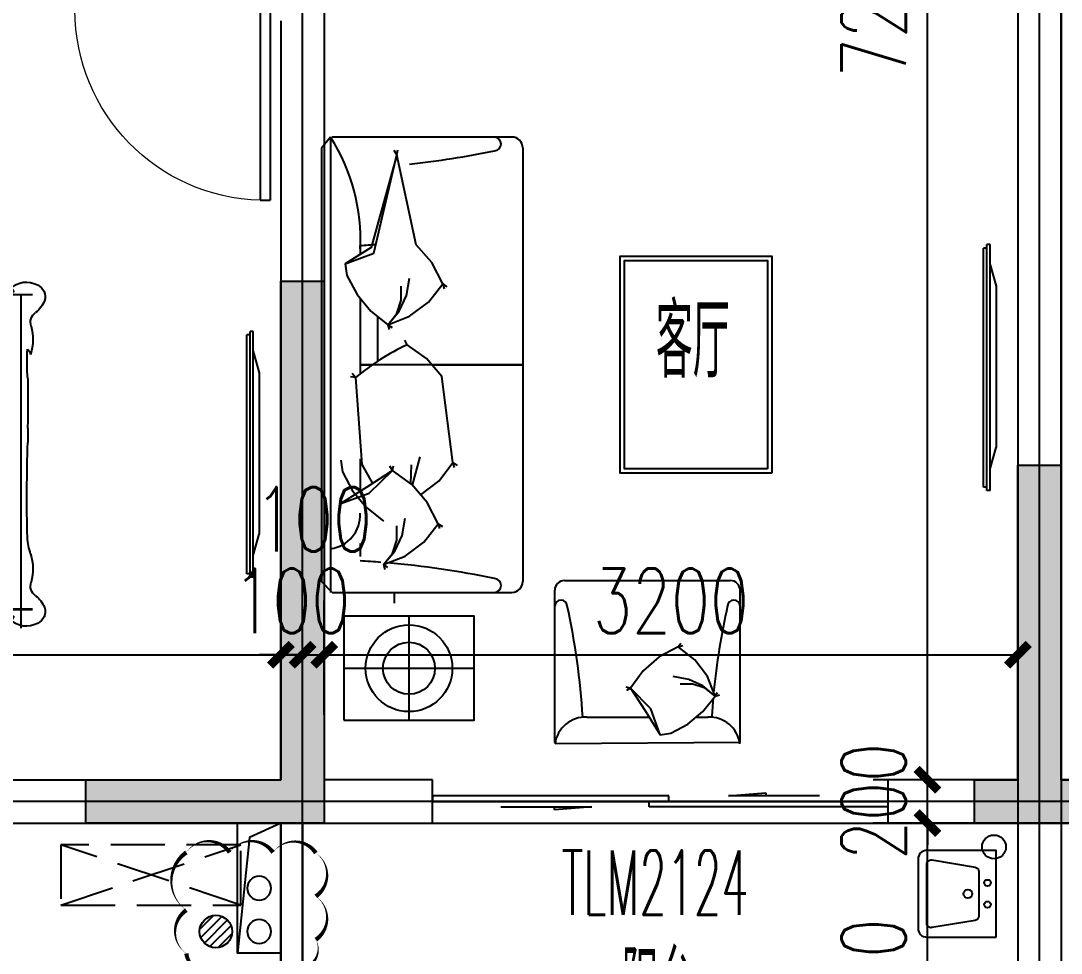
# Model space of a CAD drawing. Extents: x -129588 to 17450, y 1144 to 109436.
# Drawn here: x -42014 to -37214, y 15098 to 19398 of the extents above; entities that cross this region are included whole.
import ezdxf

# ---------------------------------------------------------------- set-up
doc = ezdxf.new("R2010")
doc.units = 0
doc.header["$LTSCALE"] = 1000
doc.header["$MEASUREMENT"] = 0
doc.linetypes.add('DASH', pattern=[0.35, 0.25, -0.1])
for name, color, linetype, plot in [('_S-PS(排水管)', 255, 'Continuous', False), ('A-area(算全面积)', 21, 'Continuous', False), ('A-area(算半面积)', 23, 'Continuous', False), ('A-FUR', 8, 'Continuous', False), ('Q20160530修改', 20, 'Continuous', False)]:
    doc.layers.add(name, color=color, linetype=linetype, plot=plot)
for name, color, linetype in [('_S-YS(雨水管)', 3, 'Continuous'), ('_S-空调立管', 7, 'Continuous'), ('A-Lvtry', 5, 'Continuous'), ('A-洞口', 105, 'Continuous'), ('A-空调室外机', 5, 'DASH'), ('A-第三道尺寸线', 105, 'Continuous'), ('DOTE', 16, 'Continuous'), ('NL', 5, 'Continuous'), ('PUB_HATCH', 8, 'Continuous'), ('PUB_TEXT', 7, 'Continuous'), ('WALL', 2, 'Continuous'), ('WINDOW', 4, 'Continuous'), ('WINDOW_TEXT', 7, 'Continuous'), ('剪力墙', 6, 'Continuous')]:
    doc.layers.add(name, color=color, linetype=linetype)
doc.styles.add('_TCH_DIM_T3', font='SIMPLEX.shx', dxfattribs={"width": 0.705882, "bigfont": 'GBCBIG.shx'})
doc.styles.add('_TCH_WINDOW', font='SIMPLEX.shx', dxfattribs={"width": 0.7, "height": 3.5, "bigfont": 'GBCBIG.shx'})
doc.styles.get("Standard").update_dxf_attribs({"font": 'gbenor.shx', "width": 0.7, "bigfont": 'gbcbig.shx'})
doc.dimstyles.new('_TCH_ARCH&&100', dxfattribs={"dimtxt": 297.5, "dimasz": 100, "dimexe": 250, "dimexo": 300, "dimgap": 100, "dimtad": 1, "dimdec": 0, "dimzin": 0, "dimdsep": 46, "dimtxsty": '_TCH_DIM_T3', "dimblk": 'ARCHTICK', "dimcen": 0.09, "dimclrt": 7, "dimazin": 2, "dimtfac": 1, "dimtdec": 0, "dimtix": 1, "dimtmove": 2, "dimatfit": 3, "dimfxl": 0, "dimtolj": 1, "dimtzin": 0, "dimarcsym": 0})

# ---------------------------------------------------------------- blocks, each defined once
blk = doc.blocks.new('jgjlq030328')
at = {"layer": 'PUB_HATCH'}
for points in [[(-287135, 10511.9), (-286935, 10511.9), (-286935, 8011.9), (-288035, 8011.9), (-288035, 8211.9), (-287135, 8211.9)], [(-283935, 8011.9), (-283935, 8211.9), (-283735, 8211.9), (-283735, 9661.9), (-283535, 9661.9), (-283535, 8211.9), (-283335, 8211.9), (-283335, 8011.9)]]:
    blk.add_hatch(color=256, dxfattribs=at).paths.add_polyline_path(points)
at = {"layer": '剪力墙'}
blk.add_lwpolyline([(-287135, 10511.9), (-286935, 10511.9), (-286935, 8011.9), (-288035, 8011.9), (-288035, 8211.9), (-287135, 8211.9)], close=True, dxfattribs=at)
for points in [[(-283935, 8011.9), (-283935, 8211.9), (-283735, 8211.9), (-283735, 9661.9), (-283535, 9661.9), (-283535, 8211.9), (-283335, 8211.9), (-283335, 8011.9), (-283935, 8011.9), (-283535, 8011.9)], [(-286935, 8211.9), (-286935, 8211.9)]]:
    blk.add_lwpolyline(points, dxfattribs=at)
blk = doc.blocks.new('zhouxianssceng0329')
at = {"layer": 'DOTE'}
for p, q in [((-40713.7, 132089.9), (-40713.7, 156469.4)), ((-37313.7, 132089.9), (-37313.7, 156469.4)), ((5501.3, 134598.2), (-44988.6, 134598.2))]:
    blk.add_line(p, q, dxfattribs=at)
blk = doc.blocks.new('ktswaj')
at = {"linetype": 'DASH'}
blk.add_lwpolyline([(15990.1, 179082.6), (15990.1, 178253.3), (16268.4, 178253.3), (16268.4, 179082.6)], close=True, dxfattribs=at)
for points in [[(15990.1, 179082.6), (16268.4, 178253.3)], [(15990.1, 178253.3), (16268.4, 179082.6)]]:
    blk.add_lwpolyline(points, dxfattribs=at)
blk = doc.blocks.new('__附着_A10-SGT-95户型_TEN24QEP_设计区$0$A-Kitchen-9')
at = {"ltscale": 0.6}
blk.add_line((400, -320), (400, 0), dxfattribs=at)
blk.add_lwpolyline([(400, 0), (0, 0), (0, -320, 0.414214), (40, -360), (360, -360, 0.414214), (400, -320)], format="xyb", dxfattribs=at)
blk.add_lwpolyline([(400, 0), (0, 0), (0, -320, 0.414214), (40, -360), (360, -360, 0.414214), (400, -320)], format="xyb", dxfattribs=at)
blk.add_lwpolyline([(322.8, -96.7), (356.1, -296.7, -0.463455), (336.4, -320), (63.6, -320, -0.463455), (43.9, -296.7), (77.2, -96.7, -0.366629), (96.9, -80), (303.1, -80, -0.366629)], format="xyb", close=True, dxfattribs=at)
blk.add_lwpolyline([(322.8, -96.7), (356.1, -296.7, -0.463455), (336.4, -320), (63.6, -320, -0.463455), (43.9, -296.7), (77.2, -96.7, -0.366629), (96.9, -80), (303.1, -80, -0.366629)], format="xyb", close=True, dxfattribs=at)
for centre, radius in [((150, -40), 15), ((250, -40), 15), ((200, -130), 20)]:
    blk.add_circle(centre, radius, dxfattribs=at)
blk = doc.blocks.new('床-次')
for p, q in [((0, 1250), (-500, 1250)), ((-500, 1250), (-500, 750)), ((0, 750), (0, 1250)), ((-230.3, 1099.5), (-298, 1160.7)), ((-211.2, 1097.1), (-246.7, 1171.4)), ((-179.1, 1074.2), (-189.7, 1163.7)), ((-251.5, 1094.8), (-351.2, 1125.9)), ((-168.5, 1032.8), (-133.7, 1131.8)), ((-281.6, 1064.1), (-395.4, 976.5)), ((-264.8, 1087), (-391.3, 1061.6)), ((-185.3, 997.5), (-85.7, 1056.5)), ((-287.6, 1032.1), (-341.4, 888.3)), ((-279.8, 1009.2), (-244.4, 851.5)), ((-253.8, 985.3), (-140.1, 886)), ((-212.8, 981.5), (-86.3, 964.7)), ((-40, 738.5), (-2054.4, 738.5)), ((-40, 738.5), (-2054.4, 738.5)), ((-1999.7, 738.5), (-1999.7, -801.2)), ((-608.2, 738.5), (-1552.4, -732.5)), ((-575.1, 738.5), (-1363.6, -758.2)), ((-570.6, 738.5), (-570.6, 606)), ((-519.8, 738.5), (-519.8, 615.5)), ((-500, 750), (0, 750)), ((-40, -750), (-40, 750)), ((-40, 750), (0, 750)), ((0, 750), (0, -750)), ((-63, -675.7), (-63, 640.9)), ((-678.3, 577.3), (-678.3, -578.2)), ((-336.3, -578.2), (-336.3, 577.3)), ((-570.6, -590.9), (-570.6, -758.2)), ((-519.8, -600.4), (-519.8, -758.2)), ((-473.4, -610.8), (-473.4, -675.7)), ((-40, -711.5), (-2054.4, -711.5)), ((-40, -715.5), (-2054.4, -715.5)), ((0, -750), (-500, -750)), ((-500, -750), (-500, -1250)), ((0, -750), (-40, -750)), ((0, -1250), (0, -750)), ((-230.3, -900.5), (-298, -839.3)), ((-211.2, -902.9), (-246.7, -828.6)), ((-179.1, -925.8), (-189.7, -836.3)), ((-251.5, -905.2), (-351.2, -874.1)), ((-168.5, -967.2), (-133.7, -868.2)), ((-281.6, -935.9), (-395.4, -1023.5)), ((-264.8, -913), (-391.3, -938.4)), ((-185.3, -1002.5), (-85.7, -943.5)), ((-287.6, -967.9), (-341.4, -1111.7)), ((-279.8, -990.8), (-244.4, -1148.5)), ((-253.8, -1014.7), (-140.1, -1114)), ((-212.8, -1018.5), (-86.3, -1035.3)), ((-500, -1250), (0, -1250))]:
    blk.add_line(p, q)
for centre, radius in [((-239.3, 1011.5), 160), ((-228.1, 1039.5), 60), ((-239.3, -988.5), 160), ((-228.1, -960.5), 60)]:
    blk.add_circle(centre, radius)
for centre, radius, start, end in [((-2050.6, 726), 61.8, 114.6552, 197.0582), ((-2025.4, 689.2), 106, 45.7841, 118.7213), ((-1636.1, 955.2), 209.3, 267.1562, 297.4576), ((-1447.1, 581), 209.9, 87.9632, 116.1276), ((-1430.8, 599), 192, 63.047, 92.6492), ((-1225.8, 1105.3), 355.3, 250.6064, 272.328), ((-1950.6, 749.2), 16, 93.3957, 183.4418), ((-1965.7, -466.9), 1215.2, 83.9678, 90.0408), ((-1770.2, 1899.8), 1160.2, 266.6495, 276.12), ((-1221.3, -1525.3), 2275.6, 85.9688, 89.7495), ((-909.2, 2045.3), 1309.4, 263.3302, 272.3581), ((-778.2, -773.7), 1512.6, 87.0776, 92.9224), ((-655.9, 1541.2), 805.5, 266.782, 275.5915), ((-480.7, 163.8), 583.8, 86.0367, 99.5331), ((-58.4, 47), 749.3, 113.8347, 131.4622), ((532.5, -530), 1548.8, 124.5749, 131.8881), ((-774.9, -20652.4), 21401.2, 88.49238, 89.10433), ((-1546.8, -636.7), 1810.6, 37.3131, 49.4206), ((-689.8, 185.7), 637.9, 26.4088, 59.0003), ((-160, -2198.1), 2939.9, 87.6616, 91.0116), ((-1983, 763.6), 138.4, 203.7061, 231.956), ((-268.2, 142.5), 539, 67.6212, 92.1024), ((-2098.3, 610.2), 53.6, 340.2311, 55.8644), ((-1819.9, 531), 236, 164.9987, 197.1808), ((-507.3, 161.9), 449.1, 67.6212, 112.3788), ((-2002.9, 452.2), 43.4, 129.0734, 167.946), ((-2962.5, 430.3), 933.9, 354.9526, 3.4165), ((-2185.6, 1136.9), 2172.2, 328.3558, 342.1044), ((5743.4, 272.5), 7776, 179.44258, 181.07566), ((-1219.9, 79.3), 812.7, 176.6723, 181.7242), ((-9950.5, -199.5), 7922.3, 358.6733, 1.8401), ((-7673.2, -3224.4), 8087.9, 20.45865, 24.04845), ((-2329.2, -362.3), 299.6, 341.3052, 356.0421), ((-1523.8, 732.7), 1810.6, 309.9646, 322.6869), ((-666.8, -113.7), 637.9, 300.9997, 333.5912), ((-1819.9, -528), 236, 162.8192, 195.0013), ((-2098.3, -607.2), 53.6, 304.1356, 19.7689), ((-507.3, -162.9), 449.1, 247.6212, 292.3788), ((-35.4, 25), 749.3, 237.4638, 246.1653), ((555.5, 626), 1548.8, 231.6372, 235.4251), ((-1983, -760.6), 138.4, 128.044, 156.2939), ((-2050.6, -723), 61.8, 162.9418, 245.3448), ((-268.2, -177.3), 539, 247.6212, 292.3788), ((-2025.4, -686.2), 106, 241.2787, 314.2159), ((-1950.6, -746.2), 16, 176.5582, 266.6043), ((-1965.7, 469.9), 1215.2, 269.9592, 276.0322), ((-1770.2, -1896.8), 1160.2, 83.88, 93.3505), ((-1636.1, -952.2), 209.3, 62.5424, 92.8438), ((-1447.1, -578), 209.9, 243.8724, 272.0368), ((-1430.8, -596), 192, 267.3508, 296.953), ((-1225.8, -1102.3), 355.3, 87.672, 109.3936), ((-1221.3, 1528.3), 2275.6, 270.2505, 274.0312), ((-909.2, -2042.3), 1309.4, 87.6419, 96.6698), ((-778.2, 776.7), 1512.6, 267.0776, 272.9224), ((-655.9, -1538.2), 805.5, 84.4085, 93.218), ((-480.7, -160.8), 583.8, 260.4669, 273.9633), ((-774.9, 20655.4), 21401.2, 270.89567, 271.50762), ((-160, 2201.1), 2939.9, 268.9884, 272.3384)]:
    blk.add_arc(centre, radius, start, end)
at = {"text_generation_flag": 4, "width": 0.8, "flags": 9}
for tag, p in [('XSIZE', (-239.3, 1011.5)), ('YSIZE', (-239.3, 1011.5)), ('XSIZE', (-239.3, -988.5)), ('YSIZE', (-239.3, -988.5))]:
    blk.add_attdef(tag, p, '', height=0.5, rotation=180, dxfattribs=at)
blk = doc.blocks.new('32Y54')
at = {"linetype": 'DASH', "ltscale": 20}
for p, q in [((-6926.5, 151563.5), (-6926.5, 152666.1)), ((-6911.2, 152666.1), (-6926.5, 152666.1)), ((-6911.2, 151548.5), (-6911.2, 152682.5)), ((-6911.2, 151548.5), (-6911.2, 152682.5)), ((-6896.2, 152682.5), (-6911.2, 152682.5)), ((-6896.2, 151548.5), (-6896.2, 152682.5)), ((-6896.2, 152590), (-6868.9, 152491.4)), ((-6868.9, 152491.4), (-6868.9, 151747.1)), ((-6896.2, 151648.5), (-6868.9, 151747.1)), ((-6896.2, 151548.5), (-6911.2, 151548.5))]:
    blk.add_line(p, q, dxfattribs=at)
at = {"linetype": 'ByBlock', "ltscale": 20}
blk.add_line((-6911.2, 151563.5), (-6926.5, 151563.5), dxfattribs=at)
blk = doc.blocks.new('A$C40FB7DD8')
at = {"layer": 'A-FUR'}
for p, q in [((878.2, 2880.5), (48.2, 2880.5)), ((878.2, 2880.5), (48.2, 2880.5)), ((41.5, 2879.3), (0, 2829.3)), ((41.5, 2879.3), (41.5, 780.5)), ((0, 2829.3), (0, 830.5)), ((928.2, 2830.5), (928.2, 830.5)), ((928.2, 2830.5), (928.2, 830.5)), ((178.2, 2380.5), (178.2, 2340.1)), ((178.2, 2380.5), (178.2, 2340.1)), ((178.2, 2136.3), (178.2, 1788.7)), ((178.2, 2136.3), (178.2, 1788.7)), ((258.2, 2052.9), (258.2, 1846.2)), ((258.2, 2052.9), (258.2, 1846.2)), ((928.2, 1830.5), (178.2, 1830.5)), ((178.2, 1830.5), (234.9, 1830.5)), ((928.2, 1830.5), (178.2, 1830.5)), ((178.2, 1830.5), (234.9, 1830.5)), ((508.2, 1830.5), (928.2, 1830.5)), ((508.2, 1830.5), (928.2, 1830.5)), ((178.2, 1396.7), (178.2, 1246.9)), ((178.2, 1396.7), (178.2, 1246.9)), ((178.2, 1005.8), (178.2, 945.4)), ((178.2, 1005.8), (178.2, 945.4)), ((48.2, 780.5), (0, 830.5)), ((1120.8, 835.2), (1885.8, 835.2)), ((48.2, 780.5), (878.2, 780.5)), ((48.2, 780.5), (878.2, 780.5)), ((1075.8, 88.2), (1075.8, 790.2)), ((1930.8, 88.2), (1930.8, 790.2)), ((403.2, 670.5), (403.2, 190.5)), ((403.2, 670.5), (403.2, 190.5)), ((103.2, 430.5), (703.2, 430.5)), ((1224.3, 205.2), (1511.1, 205.2)), ((1728.1, 205.2), (1782.4, 205.2)), ((1930.8, 88.2), (1076.9, 82.1))]:
    blk.add_line(p, q, dxfattribs=at)
for points in [[(108.7, 2296.4), (240.3, 2344.4), (346.7, 2797.9), (228.5, 2371.8), (108.7, 2296.4)], [(108.7, 2296.4), (240.3, 2344.4), (346.7, 2797.9), (228.5, 2371.8), (108.7, 2296.4)], [(346.7, 2797.9), (335.5, 2818.2)], [(346.7, 2797.9), (335.5, 2818.2)], [(346.7, 2797.9), (351.9, 2820.8)], [(346.7, 2797.9), (351.9, 2820.8)], [(558.7, 2203.4), (508, 2301.4), (436, 2383.9), (346.7, 2797.9)], [(558.7, 2203.4), (508, 2301.4), (436, 2383.9), (346.7, 2797.9)], [(108.7, 2296.4), (116.7, 2242), (163.4, 2154.2), (227.2, 2077.4), (306.1, 2015.1)], [(108.7, 2296.4), (116.7, 2242), (163.4, 2154.2), (227.2, 2077.4), (306.1, 2015.1)], [(306.1, 2015.1), (358.2, 2076.9), (392.2, 2149.6), (406.1, 2229.1)], [(306.1, 2015.1), (358.2, 2076.9), (392.2, 2149.6), (406.1, 2229.1)], [(306.1, 2015.1), (406.1, 2054.1), (492.6, 2118.4), (558.7, 2203.4), (577.5, 2190.4)], [(306.1, 2015.1), (406.1, 2054.1), (492.6, 2118.4), (558.7, 2203.4), (577.5, 2190.4)], [(306.1, 2015.1), (346.8, 2066.1), (367.7, 2128.1), (367.2, 2193.4)], [(306.1, 2015.1), (346.8, 2066.1), (367.7, 2128.1), (367.2, 2193.4)], [(558.7, 2203.4), (564.9, 2180.8)], [(558.7, 2203.4), (564.9, 2180.8)], [(306.1, 2015.1), (312.3, 1992.4)], [(306.1, 2015.1), (324.9, 2002.1)], [(306.1, 2015.1), (312.3, 1992.4)], [(306.1, 2015.1), (324.9, 2002.1)], [(394.2, 1922.8), (383.8, 1943.3)], [(394.2, 1922.8), (383.8, 1943.3)], [(606, 1379.1), (555.5, 1776.4), (483.5, 1858.8), (394.2, 1922.8)], [(606, 1379.1), (555.5, 1776.4), (483.5, 1858.8), (394.2, 1922.8)], [(157, 1771.5), (140.8, 1789.4)], [(157, 1771.5), (140.8, 1789.4)], [(157, 1771.5), (133.8, 1775)], [(157, 1771.5), (133.8, 1775)], [(157, 1771.5), (185.8, 1370.1), (234.4, 1282.6)], [(157, 1771.5), (185.8, 1370.1), (234.4, 1282.6)], [(419, 1274.8), (454.1, 1405)], [(419, 1274.8), (454.1, 1405)], [(88.4, 1390.3), (96.4, 1335.9), (143.1, 1248.1), (206.9, 1171.3), (285.8, 1109)], [(88.4, 1390.3), (96.4, 1335.9), (143.1, 1248.1), (206.9, 1171.3), (285.8, 1109)], [(326.4, 1341.9), (315.2, 1362.1)], [(326.4, 1341.9), (315.2, 1362.1)], [(326.4, 1341.9), (331.6, 1364.7)], [(326.4, 1341.9), (331.6, 1364.7)], [(411, 1282.1), (415.4, 1368.5)], [(411, 1282.1), (415.4, 1368.5)], [(459.1, 1232.4), (542.6, 1295.7), (606, 1379.1)], [(459.1, 1232.4), (542.6, 1295.7), (606, 1379.1)], [(606, 1379.1), (624.9, 1365.3)], [(606, 1379.1), (612.4, 1355.7)], [(606, 1379.1), (624.9, 1365.3)], [(606, 1379.1), (612.4, 1355.7)], [(88.4, 1190.3), (220, 1238.3), (326.4, 1341.9), (208.2, 1265.8), (88.4, 1190.3)], [(88.4, 1190.3), (220, 1238.3), (326.4, 1341.9), (208.2, 1265.8), (88.4, 1190.3)], [(538.4, 1097.4), (487.7, 1195.4), (415.6, 1277.8), (326.4, 1341.9)], [(538.4, 1097.4), (487.7, 1195.4), (415.6, 1277.8), (326.4, 1341.9)], [(285.8, 909), (337.8, 970.9), (371.8, 1043.5), (385.7, 1123)], [(285.8, 909), (337.8, 970.9), (371.8, 1043.5), (385.7, 1123)], [(285.8, 909), (385.8, 948.1), (472.2, 1012.4), (538.4, 1097.4), (557.1, 1084.4)], [(285.8, 909), (385.8, 948.1), (472.2, 1012.4), (538.4, 1097.4), (557.1, 1084.4)], [(285.8, 909), (326.5, 960), (347.4, 1022.1), (346.9, 1087.3)], [(285.8, 909), (326.5, 960), (347.4, 1022.1), (346.9, 1087.3)], [(538.4, 1097.4), (544.5, 1074.7)], [(538.4, 1097.4), (544.5, 1074.7)], [(285.8, 909), (291.9, 886.4)], [(285.8, 909), (304.5, 896)], [(285.8, 909), (291.9, 886.4)], [(285.8, 909), (304.5, 896)], [(335.5, 780.5), (335.5, 730.5)], [(1645.6, 529.3), (1557.4, 483.7), (1483.2, 418.8), (1425.6, 338.5)], [(1815.1, 302), (1780, 391.9), (1722.1, 469.8), (1645.6, 529.3), (1657.4, 546.2)], [(1645.6, 529.3), (1666, 534.9)], [(1815.1, 302), (1759.5, 348.8), (1694.1, 379.4), (1622.5, 391.9)], [(1425.6, 338.5), (1405, 343.2)], [(1425.6, 338.5), (1407.4, 328.4)], [(1562, 124.3), (1518.8, 242.7), (1425.6, 338.5), (1494.1, 232.2), (1562, 124.3)], [(1815.1, 302), (1769.3, 338.6), (1713.4, 357.4), (1654.7, 356.9)], [(1562, 124.3), (1610.9, 131.5), (1689.9, 173.5), (1759.1, 230.9), (1815.1, 302)], [(1815.1, 302), (1826.9, 318.8)], [(1815.1, 302), (1835.5, 307.5)]]:
    blk.add_lwpolyline(points, dxfattribs=at)
for points in [[(2077.4, 1330.5), (1377.4, 1330.5), (1377.4, 2330.5), (2077.4, 2330.5)], [(2057.4, 1350.5), (1397.4, 1350.5), (1397.4, 2310.5), (2057.4, 2310.5)], [(103.2, 190.5), (703.2, 190.5), (703.2, 670.5), (103.2, 670.5)], [(103.2, 190.5), (703.2, 190.5), (703.2, 670.5), (103.2, 670.5)]]:
    blk.add_lwpolyline(points, close=True, dxfattribs=at)
for radius in [200, 200, 120, 120]:
    blk.add_circle((403.2, 430.5), radius, dxfattribs=at)
for centre, radius, start, end in [((796.2, 2848.5), 32, 272.8767, 87.1233), ((796.2, 2848.5), 32, 272.8767, 87.1233), ((878.2, 2830.5), 50, 0, 90), ((878.2, 2830.5), 50, 0, 90), ((-691.2, 2409.1), 870.5, 357.129, 32.6893), ((-691.2, 2409.1), 870.5, 357.129, 32.6893), ((-79.7, 7198.9), 4469.4, 276.2284, 281.3225), ((-79.7, 7198.9), 4469.4, 276.2284, 281.3225), ((17.7, 4838), 2462.8, 273.7377, 275.4374), ((17.7, 4838), 2462.8, 273.7377, 275.4374), ((893.1, 878.9), 1157, 115.5423, 129.5101), ((893.1, 878.9), 1157, 115.5423, 129.5101), ((20.8, 1137.9), 157.6, 277.538, 2.7136), ((20.8, 1137.9), 157.6, 277.538, 2.7136), ((-20, -2497.3), 3428.8, 85.0947, 86.691), ((-20, -2497.3), 3428.8, 85.0947, 86.691), ((-55.1, -3291.8), 4223.3, 78.3483, 85.1217), ((-55.1, -3291.8), 4223.3, 78.3483, 85.1217), ((796.2, 812.4), 32, 272.8767, 87.1233), ((796.2, 812.4), 32, 272.8767, 87.1233), ((878.2, 830.5), 50, 270, 0), ((878.2, 830.5), 50, 270, 0), ((1120.8, 790.2), 45, 90, 180), ((1120.8, 790.2), 45, 90, 180), ((1885.8, 790.2), 45, 0, 90), ((1104.6, 716.4), 28.8, 2.8767, 177.1233), ((1104.6, 716.4), 28.8, 2.8767, 177.1233), ((1902.1, 716.4), 28.8, 2.8767, 177.1233), ((-2199, -8.8), 3410.7, 3.5908, 12.301), ((-2199, -8.8), 3410.7, 3.5908, 12.301), ((4880.8, 26.8), 3085.9, 167.0601, 174.5777), ((4880.8, 26.8), 3085.9, 175.0947, 176.691), ((1217.6, 63.5), 141.9, 87.2864, 172.462), ((1789.1, 63.5), 141.9, 7.538, 92.7136)]:
    blk.add_arc(centre, radius, start, end, dxfattribs=at)
blk = doc.blocks.new('$DorLib2D$00000001')
for p, q in [((0.45, 0.975), (0.5, 0.975)), ((0.45, 0), (0.45, 0.975)), ((0.5, 0), (0.5, 0.975)), ((0.5, 0), (0.45, 0))]:
    blk.add_line(p, q)
at = {"lineweight": 13}
blk.add_arc((0.475, 0), 0.975, 91.4693, 180, dxfattribs=at)
blk = doc.blocks.new('$DorLib2D$00000131')
at = {"color": 0, "linetype": 'Continuous'}
for p, q in [((0.15, 0.125), (0.2319, 0.1973)), ((0.2319, 0.1973), (0.2319, 0.125)), ((-0.5, 0.125), (-0.5, 0)), ((0.0192, 0.125), (-0.5, 0.125)), ((0.0192, 0), (0.0192, 0.125)), ((0.35, 0.125), (0.15, 0.125)), ((-0.5, 0), (0.0192, 0)), ((-0.024, 0), (0.5, 0)), ((-0.024, -0.125), (-0.024, 0)), ((0.5, 0), (0.5, -0.125)), ((-0.35, -0.125), (-0.15, -0.125)), ((-0.2319, -0.1973), (-0.2319, -0.125)), ((-0.15, -0.125), (-0.2319, -0.1973)), ((0.5, -0.125), (-0.024, -0.125))]:
    blk.add_line(p, q, dxfattribs=at)
blk = doc.blocks.new('_ArchTick')
at = {"color": 0, "linetype": 'ByBlock', "const_width": 0.4}
blk.add_lwpolyline([(-0.5, -0.5), (0.5, 0.5)], dxfattribs=at)
blk = doc.blocks.new('*D1015')
at = {"layer": 'A-第三道尺寸线', "color": 0, "lineweight": -2, "transparency": 16777216}
for p, q in [((-8070.7, 161034.8), (-8070.7, 161560.9)), ((-4870.7, 161034.8), (-4870.7, 161560.9)), ((-8070.7, 161310.9), (-4870.7, 161310.9))]:
    blk.add_line(p, q, dxfattribs=at)
at = {"layer": 'Defpoints', "color": 0, "transparency": 16777216}
for p in [(-4870.7, 161310.9), (-8070.7, 160734.8), (-4870.7, 160734.8)]:
    blk.add_point(p, dxfattribs=at)
at = {"layer": 'A-第三道尺寸线', "color": 0, "lineweight": -2, "transparency": 16777216, "xscale": 100, "yscale": 100, "zscale": 100, "rotation": 180}
blk.add_blockref('_ArchTick', (-8070.7, 161310.9), dxfattribs=at)
at = {"layer": 'A-第三道尺寸线', "color": 0, "lineweight": -2, "transparency": 16777216, "xscale": 100, "yscale": 100, "zscale": 100}
blk.add_blockref('_ArchTick', (-4870.7, 161310.9), dxfattribs=at)
at = {"layer": 'A-第三道尺寸线', "color": 7, "transparency": 16777216, "insert": (-6470.7, 161559.6), "char_height": 297.5, "attachment_point": 5, "style": '_TCH_DIM_T3'}
blk.add_mtext('\\A1;3200', dxfattribs=at)
blk = doc.blocks.new('*D1016')
at = {"layer": 'A-第三道尺寸线', "color": 0, "lineweight": -2, "transparency": 16777216}
for p, q in [((-4870.7, 161034.8), (-4870.7, 161560.9)), ((-4770.7, 161034.8), (-4770.7, 161560.9)), ((-4870.7, 161310.9), (-4970.7, 161310.9)), ((-4870.7, 161310.9), (-4770.7, 161310.9)), ((-4770.7, 161310.9), (-4670.7, 161310.9))]:
    blk.add_line(p, q, dxfattribs=at)
at = {"layer": 'Defpoints', "color": 0, "transparency": 16777216}
for p in [(-4770.7, 161310.9), (-4870.7, 160734.8), (-4770.7, 160734.8)]:
    blk.add_point(p, dxfattribs=at)
at = {"layer": 'A-第三道尺寸线', "color": 0, "lineweight": -2, "transparency": 16777216, "xscale": 100, "yscale": 100, "zscale": 100}
blk.add_blockref('_ArchTick', (-4870.7, 161310.9), dxfattribs=at)
at = {"layer": 'A-第三道尺寸线', "color": 0, "lineweight": -2, "transparency": 16777216, "xscale": 100, "yscale": 100, "zscale": 100, "rotation": 180}
blk.add_blockref('_ArchTick', (-4770.7, 161310.9), dxfattribs=at)
at = {"layer": 'A-第三道尺寸线', "color": 7, "transparency": 16777216, "insert": (-4820.7, 161559.6), "char_height": 297.5, "attachment_point": 5, "style": '_TCH_DIM_T3'}
blk.add_mtext('\\A1;100', dxfattribs=at)
blk = doc.blocks.new('*D1017')
at = {"layer": 'A-第三道尺寸线', "color": 0, "lineweight": -2, "transparency": 16777216}
for p, q in [((-4770.7, 161034.8), (-4770.7, 161560.9)), ((-4670.7, 161034.8), (-4670.7, 161560.9)), ((-4770.7, 161310.9), (-4870.7, 161310.9)), ((-4770.7, 161310.9), (-4670.7, 161310.9)), ((-4670.7, 161310.9), (-4570.7, 161310.9))]:
    blk.add_line(p, q, dxfattribs=at)
at = {"layer": 'Defpoints', "color": 0, "transparency": 16777216}
for p in [(-4670.7, 161310.9), (-4770.7, 160734.8), (-4670.7, 160734.8)]:
    blk.add_point(p, dxfattribs=at)
at = {"layer": 'A-第三道尺寸线', "color": 0, "lineweight": -2, "transparency": 16777216, "xscale": 100, "yscale": 100, "zscale": 100}
blk.add_blockref('_ArchTick', (-4770.7, 161310.9), dxfattribs=at)
at = {"layer": 'A-第三道尺寸线', "color": 0, "lineweight": -2, "transparency": 16777216, "xscale": 100, "yscale": 100, "zscale": 100, "rotation": 180}
blk.add_blockref('_ArchTick', (-4670.7, 161310.9), dxfattribs=at)
at = {"layer": 'A-第三道尺寸线', "color": 7, "transparency": 16777216, "insert": (-4720.7, 161935.9), "char_height": 297.5, "attachment_point": 5, "style": '_TCH_DIM_T3'}
blk.add_mtext('\\A1;100', dxfattribs=at)
blk = doc.blocks.new('*D1018')
at = {"layer": 'A-第三道尺寸线', "color": 0, "lineweight": -2, "transparency": 16777216}
for p, q in [((-4670.7, 161034.8), (-4670.7, 161560.9)), ((-1470.7, 161034.8), (-1470.7, 161560.9)), ((-4670.7, 161310.9), (-1470.7, 161310.9))]:
    blk.add_line(p, q, dxfattribs=at)
at = {"layer": 'Defpoints', "color": 0, "transparency": 16777216}
for p in [(-1470.7, 161310.9), (-4670.7, 160734.8), (-1470.7, 160734.8)]:
    blk.add_point(p, dxfattribs=at)
at = {"layer": 'A-第三道尺寸线', "color": 0, "lineweight": -2, "transparency": 16777216, "xscale": 100, "yscale": 100, "zscale": 100, "rotation": 180}
blk.add_blockref('_ArchTick', (-4670.7, 161310.9), dxfattribs=at)
at = {"layer": 'A-第三道尺寸线', "color": 0, "lineweight": -2, "transparency": 16777216, "xscale": 100, "yscale": 100, "zscale": 100}
blk.add_blockref('_ArchTick', (-1470.7, 161310.9), dxfattribs=at)
at = {"layer": 'A-第三道尺寸线', "color": 7, "transparency": 16777216, "insert": (-3070.7, 161559.6), "char_height": 297.5, "attachment_point": 5, "style": '_TCH_DIM_T3'}
blk.add_mtext('\\A1;3200', dxfattribs=at)
blk = doc.blocks.new('*D1021')
at = {"layer": 'A-第三道尺寸线', "color": 0, "lineweight": -2, "transparency": 16777216}
for p, q in [((-1612.2, 167934.8), (-2137.5, 167934.8)), ((-1887.5, 160734.8), (-1887.5, 167934.8)), ((-1612.2, 160734.8), (-2137.5, 160734.8))]:
    blk.add_line(p, q, dxfattribs=at)
at = {"layer": 'Defpoints', "color": 0, "transparency": 16777216}
for p in [(-1887.5, 167934.8), (-1312.2, 167934.8), (-1312.2, 160734.8)]:
    blk.add_point(p, dxfattribs=at)
at = {"layer": 'A-第三道尺寸线', "color": 0, "lineweight": -2, "transparency": 16777216, "xscale": 100, "yscale": 100, "zscale": 100}
for p, rotation in [((-1887.5, 167934.8), 90), ((-1887.5, 160734.8), 270)]:
    blk.add_blockref('_ArchTick', p, dxfattribs=dict(at, rotation=rotation))
at = {"layer": 'A-第三道尺寸线', "color": 7, "transparency": 16777216, "insert": (-2136.2, 164334.8), "char_height": 297.5, "attachment_point": 5, "rotation": 90, "style": '_TCH_DIM_T3'}
blk.add_mtext('\\A1;7200', dxfattribs=at)
blk = doc.blocks.new('*D1022')
at = {"layer": 'A-第三道尺寸线', "color": 0, "lineweight": -2, "transparency": 16777216}
for p, q in [((-1887.5, 160734.8), (-1887.5, 160834.8)), ((-1612.2, 160734.8), (-2137.5, 160734.8)), ((-1887.5, 160534.8), (-1887.5, 160734.8)), ((-1612.2, 160534.8), (-2137.5, 160534.8)), ((-1887.5, 160534.8), (-1887.5, 160434.8))]:
    blk.add_line(p, q, dxfattribs=at)
at = {"layer": 'Defpoints', "color": 0, "transparency": 16777216}
for p in [(-1887.5, 160734.8), (-1312.2, 160734.8), (-1312.2, 160534.8)]:
    blk.add_point(p, dxfattribs=at)
at = {"layer": 'A-第三道尺寸线', "color": 0, "lineweight": -2, "transparency": 16777216, "xscale": 100, "yscale": 100, "zscale": 100}
for p, rotation in [((-1887.5, 160734.8), 270), ((-1887.5, 160534.8), 90)]:
    blk.add_blockref('_ArchTick', p, dxfattribs=dict(at, rotation=rotation))
at = {"layer": 'A-第三道尺寸线', "color": 7, "transparency": 16777216, "insert": (-2136.2, 160634.8), "char_height": 297.5, "attachment_point": 5, "rotation": 90, "style": '_TCH_DIM_T3'}
blk.add_mtext('\\A1;200', dxfattribs=at)
blk = doc.blocks.new('*D1023')
at = {"layer": 'A-第三道尺寸线', "color": 0, "lineweight": -2, "transparency": 16777216}
for p, q in [((-1612.2, 160534.8), (-2137.5, 160534.8)), ((-1887.5, 158934.8), (-1887.5, 160534.8)), ((-1612.2, 158934.8), (-2137.5, 158934.8))]:
    blk.add_line(p, q, dxfattribs=at)
at = {"layer": 'Defpoints', "color": 0, "transparency": 16777216}
for p in [(-1887.5, 160534.8), (-1312.2, 160534.8), (-1312.2, 158934.8)]:
    blk.add_point(p, dxfattribs=at)
at = {"layer": 'A-第三道尺寸线', "color": 0, "lineweight": -2, "transparency": 16777216, "xscale": 100, "yscale": 100, "zscale": 100}
for p, rotation in [((-1887.5, 160534.8), 90), ((-1887.5, 158934.8), 270)]:
    blk.add_blockref('_ArchTick', p, dxfattribs=dict(at, rotation=rotation))
at = {"layer": 'A-第三道尺寸线', "color": 7, "transparency": 16777216, "insert": (-2136.2, 159734.8), "char_height": 297.5, "attachment_point": 5, "rotation": 90, "style": '_TCH_DIM_T3'}
blk.add_mtext('\\A1;1600', dxfattribs=at)
blk = doc.blocks.new('a3huxing0323')
at = {"layer": 'WALL'}
for p, q in [((5007.6, 168234.8), (5007.6, 160634.8)), ((5207.6, 160734.8), (5207.6, 168234.8)), ((5907.6, 160734.8), (5207.6, 160734.8)), ((5007.6, 160634.8), (5007.6, 158934.8))]:
    blk.add_line(p, q, dxfattribs=at)
blk = doc.blocks.new('jfdsajjfjkjhhj')
at = {"layer": 'A-洞口'}
blk.add_lwpolyline([(-56303.8, 137588.3), (-56103.8, 137588.3), (-56103.8, 136988.3), (-56303.8, 136988.3)], close=True, dxfattribs=at)
blk.add_lwpolyline([(-56103.8, 137588.3), (-56249.2, 137521.8), (-56303.8, 136988.3)], dxfattribs=at)
blk = doc.blocks.new('huxingdongkoupiaochuangyangtai')
blk.add_blockref('jfdsajjfjkjhhj', (15290.1, 0))
blk = doc.blocks.new('_LV13')
at = {"color": 0}
for p, q in [((-0.071, 0.495), (-0.495, 0.071)), ((0.183, 0.465), (-0.465, -0.183)), ((0.354, 0.354), (-0.354, -0.354)), ((0.465, 0.183), (-0.183, -0.465)), ((0.495, -0.071), (0.071, -0.495))]:
    blk.add_line(p, q, dxfattribs=at)
blk.add_circle((0, 0), 0.5)
blk = doc.blocks.new('fjdsajkjjg0505')
at = {"layer": '_S-PS(排水管)'}
blk.add_lwpolyline([(-185177.9, 92258.5, -1), (-185287.9, 92258.5, -1)], format="xyb", close=True, dxfattribs=at)
at = {"layer": '_S-YS(雨水管)'}
blk.add_lwpolyline([(-188567.9, 92068.5, 1), (-188677.9, 92068.5, 1)], format="xyb", close=True, dxfattribs=at)
at = {"layer": '_S-空调立管'}
blk.add_lwpolyline([(-188567.9, 91868.5, 1), (-188677.9, 91868.5, 1)], format="xyb", close=True, dxfattribs=at)
at = {"layer": 'NL', "ltscale": 0.5, "extrusion": (0, 0, -1), "xscale": -150, "yscale": 150, "zscale": -150}
blk.add_blockref('_LV13', (188822.9, 91868.5), dxfattribs=at)
blk = doc.blocks.new('a2huxing0322')
at = {"layer": 'WALL'}
for p, q in [((-1270.7, 168134.8), (-1270.7, 160634.8)), ((-1470.7, 167934.8), (-1470.7, 160734.8)), ((-4670.7, 164334.8), (-4670.7, 160734.8)), ((-4870.7, 164234.8), (-4870.7, 160734.8)), ((-6170.7, 160734.8), (-4870.7, 160734.8)), ((-4170.7, 160734.8), (-4670.7, 160734.8)), ((-4170.7, 160534.8), (-4170.7, 160734.8)), ((-1470.7, 160734.8), (-2070.7, 160734.8)), ((-2070.7, 160734.8), (-2070.7, 160534.8)), ((-1270.7, 160634.8), (-1270.7, 158934.8)), ((-6070.7, 160534.8), (-4870.7, 160534.8)), ((-4870.7, 160534.8), (-4870.7, 159834.8)), ((-4770.7, 160534.8), (-4170.7, 160534.8)), ((-4770.7, 160534.8), (-4770.7, 159834.8)), ((-2070.7, 160534.8), (-1470.7, 160534.8)), ((-1470.7, 160534.8), (-1470.7, 159134.8))]:
    blk.add_line(p, q, dxfattribs=at)
at = {"layer": 'WINDOW'}
blk.add_line((-4170.7, 160534.8), (-2070.7, 160534.8), dxfattribs=at)
blk.add_blockref('A$C40FB7DD8', (-4683, 160818.3))
at = {"layer": 'A-FUR', "extrusion": (-1.25171e-07, 4.56361e-07, -1), "zscale": -1.000000000000014}
blk.add_blockref('床-次', (8070.7, 162234.8), dxfattribs=at)
at = {"layer": 'A-FUR', "color": 8, "linetype": 'DASH', "ltscale": 0.4}
for p in [(5298.1, 10520.1), (1898.2, 10120.1)]:
    blk.add_blockref('32Y54', p, dxfattribs=at)
at = {"layer": 'A-Lvtry', "rotation": 270}
blk.add_blockref('__附着_A10-SGT-95户型_TEN24QEP_设计区$0$A-Kitchen-9', (-1570.9, 160408.7), dxfattribs=at)
at = {"layer": 'A-空调室外机', "rotation": 90}
blk.add_blockref('ktswaj', (173197.2, 144166.4), dxfattribs=at)
at = {"layer": 'WINDOW'}
ref = blk.add_blockref('$DorLib2D$00000001', (-5370.7, 164284.8), dxfattribs=dict(at, xscale=900, yscale=-900, zscale=900))
ref.add_attrib('A', 'M0923', (-5713.7, 164461), dxfattribs={"layer": 'WINDOW_TEXT', "height": 297.5, "style": '_TCH_WINDOW', "width": 0.494118})
ref = blk.add_blockref('$DorLib2D$00000131', (-3120.7, 160634.8), dxfattribs=dict(at, xscale=2100, yscale=200, zscale=2100))
ref.add_attrib('A', 'TLM2124', (-3575.7, 160111), dxfattribs={"layer": 'WINDOW_TEXT', "height": 297.5, "style": '_TCH_WINDOW', "width": 0.494118})
at = {"layer": 'PUB_TEXT', "width": 0.7}
for s, p in [('客厅', (-3140.8, 162588.9)), ('阳台', (-3298.6, 159606.4))]:
    blk.add_text(s, height=337.59, dxfattribs=at).set_placement(p)
at = {"layer": 'A-第三道尺寸线'}
for p1, p2, distance, picture, middle in [((-1312.2, 160734.8), (-1312.2, 167934.8), 575.2, '*D1021', (-2136.2, 164334.8)), ((-8070.7, 160734.8), (-4870.7, 160734.8), 576.1, '*D1015', (-6470.7, 161559.6)), ((-4870.7, 160734.8), (-4770.7, 160734.8), 576.1, '*D1016', (-4820.7, 161559.6)), ((-4670.7, 160734.8), (-1470.7, 160734.8), 576.1, '*D1018', (-3070.7, 161559.6)), ((-1312.2, 160534.8), (-1312.2, 160734.8), 575.2, '*D1022', (-2136.2, 160634.8)), ((-1312.2, 158934.8), (-1312.2, 160534.8), 575.2, '*D1023', (-2136.2, 159734.8))]:
    dim = blk.add_aligned_dim(p1=p1, p2=p2, distance=distance, dimstyle='_TCH_ARCH&&100', dxfattribs=at)
    dim.commit()
    dim.dimension.update_dxf_attribs({"geometry": picture, "text_midpoint": middle})
dim = blk.add_linear_dim(base=(-4670.7, 161310.9), p1=(-4770.7, 160734.8), p2=(-4670.7, 160734.8), angle=0, dimstyle='_TCH_ARCH&&100', dxfattribs=at)
dim.commit()
dim.dimension.update_dxf_attribs({"geometry": '*D1017', "text_midpoint": (-4720.7, 161935.9), "dimtype": 161})

msp = doc.modelspace()

# ---------------------------------------------------------------- block references
msp.add_blockref('zhouxianssceng0329', (0, -118800))
at = {"layer": '剪力墙'}
msp.add_blockref('jgjlq030328', (246321.3, 7686.3, 0), dxfattribs=at)

# ---------------------------------------------------------------- next in the draw order: block references
msp.add_blockref('a2huxing0322', (-35943, -144836.6))

# ---------------------------------------------------------------- next in the draw order: linework, layer by layer
at = {"layer": 'Q20160530修改'}
msp.add_lwpolyline([(-41250, 15562.9, 0, 20, -0.520567), (-41050, 15562.9, 0, 20, -0.520567), (-40850, 15562.9, 0, 20, -0.520567), (-40652.5, 15560.4, 0, 20, -0.520567), (-40652.5, 15360.4, 0, 20, -0.520567), (-40652.5, 15160.4, 0, 20, -0.520567), (-40719.5, 15027.4, 0, 20, -0.520567), (-40919.5, 15027.4, 0, 20, -0.520567), (-41119.5, 15027.4, 0, 20, -0.520567), (-41250, 15096.9, 0, 20, -0.520567), (-41250, 15296.9, 0, 20, -0.520567)], format="xyseb", close=True, dxfattribs=at)

# ---------------------------------------------------------------- next in the draw order: block references
msp.add_blockref('a3huxing0323', (-42421.3, -144836.6))

# ---------------------------------------------------------------- next in the draw order: linework, layer by layer
at = {"layer": 'A-area(算全面积)'}
msp.add_lwpolyline([(-44213.7, 34898.2), (-44213.7, 26398.2), (-42813.7, 26398.2), (-42813.7, 24598.2), (-44213.7, 24598.2), (-44213.7, 15698.2), (-40813.7, 15698.2), (-37313.7, 15698.2), (-33813.7, 15698.2), (-27213.7, 15698.2), (-23713.7, 15698.2), (-20213.7, 15698.2), (-13613.7, 15698.2)], dxfattribs=at)
at = {"layer": 'A-area(算半面积)'}
msp.add_lwpolyline([(-40813.7, 15698.2), (-33813.7, 15698.2), (-33813.7, 14098.2), (-40813.7, 14098.2)], close=True, dxfattribs=at)

# ---------------------------------------------------------------- next in the draw order: block references
msp.add_blockref('huxingdongkoupiaochuangyangtai', (0, -121890.1))
msp.add_blockref('fjdsajkjjg0505', (147709.2, -76670.3, 0), dxfattribs=at)

doc.saveas('drawing.dxf')
